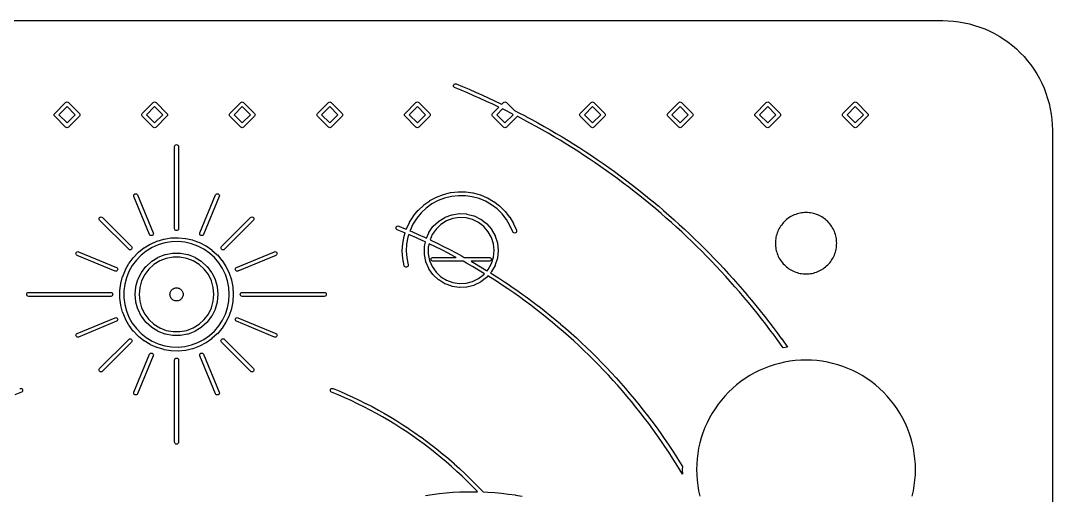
# Model space of a CAD drawing. Header units: millimetres. Extents: x -40 to 40, y -32.5 to 32.5.
# Drawn here: x -7.12 to 40, y 10.82 to 32.5 of the extents above; entities that cross this region are included whole.
import ezdxf

# ---------------------------------------------------------------- set-up
doc = ezdxf.new("R2010")
doc.units = ezdxf.units.MM
for name, color, linetype in [('CUT_INNER', 1, 'Continuous'), ('CUT_OUTER', 1, 'Continuous'), ('ENGRAVE_LINES', 4, 'Continuous')]:
    doc.layers.add(name, color=color, linetype=linetype)

msp = doc.modelspace()

# ---------------------------------------------------------------- linework, layer by layer
at = {"layer": 'CUT_INNER'}
msp.add_lwpolyline([(28.613, 20.94), (28.681, 20.935), (28.75, 20.933), (28.819, 20.935), (28.887, 20.94), (28.955, 20.948), (29.023, 20.96), (29.09, 20.975), (29.156, 20.994), (29.222, 21.015), (29.286, 21.04), (29.349, 21.068), (29.41, 21.099), (29.47, 21.133), (29.528, 21.169), (29.584, 21.209), (29.638, 21.251), (29.69, 21.296), (29.74, 21.343), (29.787, 21.393), (29.832, 21.445), (29.875, 21.499), (29.914, 21.555), (29.951, 21.614), (29.985, 21.673), (30.016, 21.735), (30.043, 21.797), (30.068, 21.862), (30.09, 21.927), (30.108, 21.993), (30.123, 22.06), (30.135, 22.128), (30.143, 22.196), (30.148, 22.265), (30.15, 22.333), (30.148, 22.402), (30.143, 22.471), (30.135, 22.539), (30.123, 22.606), (30.108, 22.674), (30.09, 22.74), (30.068, 22.805), (30.043, 22.869), (30.016, 22.932), (29.985, 22.993), (29.951, 23.053), (29.914, 23.111), (29.875, 23.167), (29.832, 23.221), (29.787, 23.273), (29.74, 23.323), (29.69, 23.371), (29.638, 23.416), (29.584, 23.458), (29.528, 23.497), (29.47, 23.534), (29.41, 23.568), (29.349, 23.599), (29.286, 23.627), (29.222, 23.651), (29.156, 23.673), (29.09, 23.691), (29.023, 23.706), (28.955, 23.718), (28.887, 23.727), (28.819, 23.732), (28.75, 23.733), (28.681, 23.732), (28.613, 23.727), (28.545, 23.718), (28.477, 23.706), (28.41, 23.691), (28.344, 23.673), (28.278, 23.651), (28.214, 23.627), (28.151, 23.599), (28.09, 23.568), (28.03, 23.534), (27.972, 23.497), (27.916, 23.458), (27.862, 23.416), (27.81, 23.371), (27.76, 23.323), (27.713, 23.273), (27.668, 23.221), (27.625, 23.167), (27.586, 23.111), (27.549, 23.053), (27.515, 22.993), (27.484, 22.932), (27.457, 22.869), (27.432, 22.805), (27.41, 22.74), (27.392, 22.674), (27.377, 22.606), (27.365, 22.539), (27.357, 22.471), (27.352, 22.402), (27.35, 22.333), (27.352, 22.265), (27.357, 22.196), (27.365, 22.128), (27.377, 22.06), (27.392, 21.993), (27.41, 21.927), (27.432, 21.862), (27.457, 21.797), (27.484, 21.735), (27.515, 21.673), (27.549, 21.614), (27.586, 21.555), (27.625, 21.499), (27.668, 21.445), (27.713, 21.393), (27.76, 21.343), (27.81, 21.296), (27.862, 21.251), (27.916, 21.209), (27.972, 21.169), (28.03, 21.133), (28.09, 21.099), (28.151, 21.068), (28.214, 21.04), (28.278, 21.015), (28.344, 20.994), (28.41, 20.975), (28.477, 20.96), (28.545, 20.948)], close=True, dxfattribs=at)
msp.add_lwpolyline([(33.6, 10.785), (33.654, 11.024), (33.696, 11.266), (33.726, 11.51), (33.744, 11.755), (33.75, 12), (33.744, 12.245), (33.726, 12.49), (33.696, 12.734), (33.654, 12.975), (33.6, 13.215), (33.535, 13.451), (33.458, 13.684), (33.369, 13.913), (33.27, 14.138), (33.16, 14.357), (33.039, 14.57), (32.907, 14.778), (32.766, 14.979), (32.615, 15.172), (32.455, 15.358), (32.285, 15.536), (32.108, 15.705), (31.922, 15.865), (31.729, 16.016), (31.528, 16.157), (31.32, 16.289), (31.107, 16.41), (30.888, 16.52), (30.663, 16.619), (30.434, 16.708), (30.201, 16.785), (29.965, 16.85), (29.725, 16.904), (29.484, 16.946), (29.24, 16.976), (28.995, 16.994), (28.75, 17), (28.505, 16.994), (28.26, 16.976), (28.016, 16.946), (27.774, 16.904), (27.535, 16.85), (27.299, 16.785), (27.066, 16.708), (26.837, 16.619), (26.612, 16.52), (26.393, 16.41), (26.18, 16.289), (25.972, 16.157), (25.771, 16.016), (25.578, 15.865), (25.392, 15.705), (25.215, 15.536), (25.045, 15.358), (24.885, 15.172), (24.734, 14.979), (24.593, 14.778), (24.461, 14.57), (24.34, 14.357), (24.23, 14.138), (24.131, 13.913), (24.042, 13.684), (23.965, 13.451), (23.9, 13.215), (23.846, 12.975), (23.804, 12.734), (23.774, 12.49), (23.756, 12.245), (23.75, 12), (23.756, 11.755), (23.774, 11.51), (23.804, 11.266), (23.846, 11.024), (23.9, 10.785)], dxfattribs=at)
at = {"layer": 'CUT_OUTER'}
msp.add_lwpolyline([(-35, 32.5), (35, 32.5), (35.245, 32.494), (35.49, 32.476), (35.734, 32.446), (35.975, 32.404), (36.215, 32.35), (36.451, 32.285), (36.684, 32.208), (36.913, 32.119), (37.138, 32.02), (37.357, 31.91), (37.571, 31.789), (37.778, 31.657), (37.978, 31.516), (38.172, 31.365), (38.358, 31.205), (38.535, 31.035), (38.705, 30.858), (38.865, 30.672), (39.016, 30.479), (39.157, 30.278), (39.289, 30.07), (39.41, 29.857), (39.52, 29.638), (39.619, 29.413), (39.708, 29.184), (39.785, 28.951), (39.85, 28.715), (39.904, 28.475), (39.946, 28.234), (39.976, 27.99), (39.994, 27.745), (40, 27.5), (40, -27.5)], dxfattribs=at)
at = {"layer": 'ENGRAVE_LINES'}
for points in [[(26.319, 19.382), (26.118, 19.627), (25.915, 19.87), (25.71, 20.111), (25.502, 20.351), (25.292, 20.588), (25.08, 20.823), (24.865, 21.057), (24.649, 21.288), (24.43, 21.517), (24.209, 21.744), (23.986, 21.97), (23.761, 22.193), (23.534, 22.414), (23.305, 22.632), (23.074, 22.849), (22.841, 23.064), (22.606, 23.276), (22.369, 23.486), (22.129, 23.694), (21.888, 23.9), (21.645, 24.103), (21.401, 24.304), (21.154, 24.503), (20.905, 24.699), (20.655, 24.894), (20.403, 25.085), (20.149, 25.275), (19.893, 25.462), (19.636, 25.647), (19.376, 25.829), (19.116, 26.009), (18.853, 26.186), (18.589, 26.361), (18.323, 26.533), (18.056, 26.703), (17.787, 26.871), (17.516, 27.036), (17.244, 27.198), (16.971, 27.358), (16.695, 27.515), (16.419, 27.67), (16.141, 27.822), (15.862, 27.972), (15.581, 28.118), (15.558, 28.13), (15.064, 27.636), (15.034, 27.617), (15, 27.61), (14.966, 27.617), (14.936, 27.636), (14.436, 28.136), (14.417, 28.166), (14.41, 28.2), (14.417, 28.234), (14.436, 28.264), (14.721, 28.548), (14.445, 28.68), (14.157, 28.813), (13.869, 28.944), (13.579, 29.072), (13.288, 29.198), (12.996, 29.321), (12.703, 29.441), (12.673, 29.46), (12.654, 29.489), (12.647, 29.524), (12.653, 29.558), (12.673, 29.588), (12.702, 29.607), (12.736, 29.614), (12.771, 29.608), (13.065, 29.487), (13.065, 29.487), (13.358, 29.364), (13.359, 29.363), (13.651, 29.238), (13.652, 29.237), (13.942, 29.109), (13.943, 29.108), (14.232, 28.977), (14.233, 28.977), (14.521, 28.843), (14.522, 28.842), (14.809, 28.706), (14.809, 28.705), (14.855, 28.683), (14.936, 28.764), (14.966, 28.783), (15, 28.79), (15.034, 28.783), (15.064, 28.764), (15.429, 28.398), (15.663, 28.279), (15.664, 28.278), (15.946, 28.131), (15.946, 28.13), (16.226, 27.981), (16.227, 27.98), (16.506, 27.828), (16.506, 27.827), (16.784, 27.672), (16.784, 27.672), (17.06, 27.514), (17.061, 27.514), (17.335, 27.353), (17.336, 27.353), (17.609, 27.19), (17.609, 27.19), (17.881, 27.024), (17.881, 27.024), (18.151, 26.856), (18.152, 26.855), (18.42, 26.685), (18.421, 26.685), (18.687, 26.512), (18.688, 26.511), (18.953, 26.336), (18.953, 26.335), (19.217, 26.158), (19.217, 26.157), (19.479, 25.977), (19.48, 25.976), (19.74, 25.794), (19.74, 25.793), (19.998, 25.608), (19.999, 25.607), (20.255, 25.42), (20.256, 25.419), (20.511, 25.229), (20.511, 25.229), (20.764, 25.037), (20.765, 25.036), (21.016, 24.841), (21.017, 24.841), (21.266, 24.644), (21.267, 24.643), (21.514, 24.444), (21.515, 24.443), (21.76, 24.242), (21.761, 24.241), (22.004, 24.037), (22.005, 24.037), (22.247, 23.831), (22.247, 23.83), (22.487, 23.622), (22.488, 23.621), (22.725, 23.41), (22.726, 23.41), (22.962, 23.197), (22.962, 23.196), (23.196, 22.981), (23.197, 22.981), (23.429, 22.763), (23.429, 22.763), (23.659, 22.543), (23.66, 22.543), (23.887, 22.321), (23.888, 22.321), (24.113, 22.097), (24.114, 22.096), (24.338, 21.871), (24.338, 21.87), (24.56, 21.642), (24.56, 21.642), (24.779, 21.412), (24.78, 21.411), (24.997, 21.179), (24.998, 21.179), (25.213, 20.945), (25.213, 20.944), (25.426, 20.708), (25.426, 20.707), (25.637, 20.47), (25.637, 20.469), (25.846, 20.229), (25.846, 20.228), (26.052, 19.987), (26.053, 19.986), (26.257, 19.742), (26.257, 19.741), (26.459, 19.496), (26.459, 19.495), (26.658, 19.248), (26.659, 19.247), (26.856, 18.998), (26.856, 18.997), (27.051, 18.746), (27.051, 18.745), (27.243, 18.492), (27.244, 18.492), (27.434, 18.237), (27.434, 18.236), (27.621, 17.98), (27.622, 17.979), (27.807, 17.721), (27.807, 17.72), (27.902, 17.586), (27.706, 17.552), (27.66, 17.616), (27.476, 17.874), (27.289, 18.13), (27.1, 18.384), (26.908, 18.636), (26.714, 18.887), (26.518, 19.135)], [(-5.564, 28.136), (-5.583, 28.166), (-5.59, 28.2), (-5.583, 28.234), (-5.564, 28.264), (-5.064, 28.764), (-5.034, 28.783), (-5, 28.79), (-4.966, 28.783), (-4.936, 28.764), (-4.436, 28.264), (-4.417, 28.234), (-4.41, 28.2), (-4.417, 28.166), (-4.436, 28.136), (-4.936, 27.636), (-4.966, 27.617), (-5, 27.61), (-5.034, 27.617), (-5.064, 27.636)], [(-1.583, 28.166), (-1.59, 28.2), (-1.583, 28.234), (-1.564, 28.264), (-1.064, 28.764), (-1.034, 28.783), (-1, 28.79), (-0.966, 28.783), (-0.936, 28.764), (-0.436, 28.264), (-0.417, 28.234), (-0.41, 28.2), (-0.417, 28.166), (-0.436, 28.136), (-0.936, 27.636), (-0.966, 27.617), (-1, 27.61), (-1.034, 27.617), (-1.064, 27.636), (-1.564, 28.136)], [(2.417, 28.166), (2.41, 28.2), (2.417, 28.234), (2.436, 28.264), (2.936, 28.764), (2.966, 28.783), (3, 28.79), (3.034, 28.783), (3.064, 28.764), (3.564, 28.264), (3.583, 28.234), (3.59, 28.2), (3.583, 28.166), (3.564, 28.136), (3.064, 27.636), (3.034, 27.617), (3, 27.61), (2.966, 27.617), (2.936, 27.636), (2.436, 28.136)], [(6.436, 28.136), (6.417, 28.166), (6.41, 28.2), (6.417, 28.234), (6.436, 28.264), (6.936, 28.764), (6.966, 28.783), (7, 28.79), (7.034, 28.783), (7.064, 28.764), (7.564, 28.264), (7.583, 28.234), (7.59, 28.2), (7.583, 28.166), (7.564, 28.136), (7.064, 27.636), (7.034, 27.617), (7, 27.61), (6.966, 27.617), (6.936, 27.636)], [(10.436, 28.136), (10.417, 28.166), (10.41, 28.2), (10.417, 28.234), (10.436, 28.264), (10.936, 28.764), (10.966, 28.783), (11, 28.79), (11.034, 28.783), (11.064, 28.764), (11.564, 28.264), (11.583, 28.234), (11.59, 28.2), (11.583, 28.166), (11.564, 28.136), (11.064, 27.636), (11.034, 27.617), (11, 27.61), (10.966, 27.617), (10.936, 27.636)], [(18.417, 28.166), (18.41, 28.2), (18.417, 28.234), (18.436, 28.264), (18.936, 28.764), (18.966, 28.783), (19, 28.79), (19.034, 28.783), (19.064, 28.764), (19.564, 28.264), (19.583, 28.234), (19.59, 28.2), (19.583, 28.166), (19.564, 28.136), (19.064, 27.636), (19.034, 27.617), (19, 27.61), (18.966, 27.617), (18.936, 27.636), (18.436, 28.136)], [(22.417, 28.166), (22.41, 28.2), (22.417, 28.234), (22.436, 28.264), (22.936, 28.764), (22.966, 28.783), (23, 28.79), (23.034, 28.783), (23.064, 28.764), (23.564, 28.264), (23.583, 28.234), (23.59, 28.2), (23.583, 28.166), (23.564, 28.136), (23.064, 27.636), (23.034, 27.617), (23, 27.61), (22.966, 27.617), (22.936, 27.636), (22.436, 28.136)], [(26.436, 28.136), (26.417, 28.166), (26.41, 28.2), (26.417, 28.234), (26.436, 28.264), (26.936, 28.764), (26.966, 28.783), (27, 28.79), (27.034, 28.783), (27.064, 28.764), (27.564, 28.264), (27.583, 28.234), (27.59, 28.2), (27.583, 28.166), (27.564, 28.136), (27.064, 27.636), (27.034, 27.617), (27, 27.61), (26.966, 27.617), (26.936, 27.636)], [(30.417, 28.166), (30.41, 28.2), (30.417, 28.234), (30.436, 28.264), (30.936, 28.764), (30.966, 28.783), (31, 28.79), (31.034, 28.783), (31.064, 28.764), (31.564, 28.264), (31.583, 28.234), (31.59, 28.2), (31.583, 28.166), (31.564, 28.136), (31.064, 27.636), (31.034, 27.617), (31, 27.61), (30.966, 27.617), (30.936, 27.636), (30.436, 28.136)], [(-4.627, 28.2), (-5, 28.573), (-5.373, 28.2), (-5, 27.827)], [(-1, 28.573), (-1.373, 28.2), (-1, 27.827), (-0.627, 28.2)], [(3, 28.573), (2.627, 28.2), (3, 27.827), (3.373, 28.2)], [(7.373, 28.2), (7, 28.573), (6.627, 28.2), (7, 27.827)], [(11.373, 28.2), (11, 28.573), (10.627, 28.2), (11, 27.827)], [(15, 27.827), (15.373, 28.2), (15.322, 28.251), (15.299, 28.263), (15.015, 28.404), (14.892, 28.465), (14.627, 28.2)], [(19, 28.573), (18.627, 28.2), (19, 27.827), (19.373, 28.2)], [(23, 28.573), (22.627, 28.2), (23, 27.827), (23.373, 28.2)], [(27.373, 28.2), (27, 28.573), (26.627, 28.2), (27, 27.827)], [(31, 28.573), (30.627, 28.2), (31, 27.827), (31.373, 28.2)], [(-0.083, 22.966), (-0.09, 23), (-0.09, 26.75), (-0.083, 26.784), (-0.064, 26.814), (-0.034, 26.833), (0, 26.84), (0.034, 26.833), (0.064, 26.814), (0.083, 26.784), (0.09, 26.75), (0.09, 23), (0.083, 22.966), (0.064, 22.936), (0.034, 22.917), (0, 22.91), (-0.034, 22.917), (-0.064, 22.936)], [(-1.182, 22.688), (-1.212, 22.708), (-1.231, 22.737), (-1.949, 24.469), (-1.956, 24.504), (-1.949, 24.538), (-1.929, 24.568), (-1.9, 24.587), (-1.866, 24.594), (-1.831, 24.587), (-1.802, 24.568), (-1.782, 24.538), (-1.065, 22.806), (-1.058, 22.772), (-1.065, 22.737), (-1.084, 22.708), (-1.114, 22.688), (-1.148, 22.682)], [(1.065, 22.737), (1.058, 22.772), (1.065, 22.806), (1.782, 24.538), (1.802, 24.568), (1.831, 24.587), (1.866, 24.594), (1.9, 24.587), (1.929, 24.568), (1.949, 24.538), (1.956, 24.504), (1.949, 24.469), (1.231, 22.737), (1.212, 22.708), (1.182, 22.688), (1.148, 22.682), (1.114, 22.688), (1.084, 22.708)], [(21.753, 13.842), (21.564, 14.099), (21.371, 14.353), (21.176, 14.605), (20.977, 14.855), (20.776, 15.103), (20.572, 15.348), (20.364, 15.591), (20.154, 15.831), (19.942, 16.069), (19.726, 16.304), (19.507, 16.537), (19.286, 16.767), (19.062, 16.994), (18.836, 17.219), (18.606, 17.441), (18.375, 17.66), (18.14, 17.877), (17.903, 18.09), (17.664, 18.301), (17.422, 18.509), (17.177, 18.715), (16.93, 18.917), (16.681, 19.116), (16.429, 19.312), (16.176, 19.506), (15.919, 19.696), (15.661, 19.883), (15.4, 20.068), (15.138, 20.249), (14.873, 20.427), (14.606, 20.601), (14.337, 20.773), (14.223, 20.843), (14.171, 20.782), (14.157, 20.769), (13.901, 20.571), (13.886, 20.561), (13.595, 20.419), (13.578, 20.412), (13.265, 20.331), (13.247, 20.329), (12.924, 20.312), (12.905, 20.313), (12.585, 20.362), (12.568, 20.367), (12.264, 20.479), (12.248, 20.487), (11.973, 20.658), (11.959, 20.67), (11.724, 20.893), (11.712, 20.906), (11.527, 21.172), (11.518, 21.188), (11.391, 21.486), (11.385, 21.503), (11.32, 21.82), (11.318, 21.838), (11.318, 22.162), (11.32, 22.18), (11.364, 22.392), (11.252, 22.444), (10.962, 22.576), (10.67, 22.704), (10.604, 22.732), (10.567, 22.614), (10.508, 22.3), (10.49, 21.982), (10.513, 21.663), (10.577, 21.345), (10.577, 21.31), (10.564, 21.277), (10.539, 21.252), (10.506, 21.239), (10.471, 21.239), (10.439, 21.252), (10.414, 21.277), (10.4, 21.309), (10.335, 21.634), (10.334, 21.645), (10.31, 21.975), (10.31, 21.986), (10.329, 22.316), (10.33, 22.328), (10.391, 22.653), (10.393, 22.664), (10.438, 22.803), (10.376, 22.829), (10.08, 22.951), (10.051, 22.97), (10.031, 22.999), (10.024, 23.034), (10.031, 23.068), (10.051, 23.097), (10.08, 23.117), (10.114, 23.124), (10.149, 23.117), (10.445, 22.996), (10.446, 22.995), (10.493, 22.975), (10.495, 22.979), (10.499, 22.989), (10.639, 23.289), (10.645, 23.299), (10.822, 23.578), (10.828, 23.587), (11.04, 23.842), (11.047, 23.85), (11.289, 24.076), (11.298, 24.083), (11.566, 24.276), (11.576, 24.282), (11.867, 24.44), (11.877, 24.444), (12.186, 24.564), (12.197, 24.567), (12.518, 24.646), (12.529, 24.648), (12.857, 24.686), (12.869, 24.687), (13.199, 24.682), (13.211, 24.682), (13.538, 24.635), (13.55, 24.633), (13.868, 24.546), (13.879, 24.542), (14.185, 24.415), (14.195, 24.41), (14.481, 24.245), (14.491, 24.239), (14.754, 24.039), (14.763, 24.031), (14.999, 23.8), (15.007, 23.791), (15.211, 23.531), (15.218, 23.522), (15.388, 23.238), (15.393, 23.228), (15.526, 22.925), (15.533, 22.891), (15.527, 22.856), (15.508, 22.827), (15.479, 22.807), (15.445, 22.799), (15.41, 22.805), (15.381, 22.824), (15.361, 22.853), (15.23, 23.151), (15.066, 23.425), (14.869, 23.675), (14.641, 23.899), (14.387, 24.092), (14.11, 24.251), (13.815, 24.374), (13.508, 24.458), (13.191, 24.503), (12.872, 24.507), (12.555, 24.47), (12.245, 24.394), (11.948, 24.279), (11.667, 24.127), (11.408, 23.94), (11.174, 23.722), (10.971, 23.477), (10.8, 23.207), (10.664, 22.918), (10.66, 22.904), (10.74, 22.87), (10.741, 22.869), (11.035, 22.741), (11.036, 22.74), (11.327, 22.608), (11.328, 22.608), (11.414, 22.568), (11.518, 22.812), (11.527, 22.828), (11.712, 23.094), (11.724, 23.107), (11.959, 23.33), (11.973, 23.342), (12.248, 23.513), (12.264, 23.521), (12.568, 23.633), (12.585, 23.638), (12.905, 23.687), (12.924, 23.688), (13.247, 23.671), (13.265, 23.669), (13.578, 23.588), (13.595, 23.581), (13.886, 23.439), (13.901, 23.429), (14.157, 23.231), (14.171, 23.218), (14.382, 22.973), (14.392, 22.958), (14.549, 22.675), (14.556, 22.658), (14.653, 22.349), (14.657, 22.331), (14.69, 22.009), (14.69, 21.991), (14.657, 21.669), (14.653, 21.651), (14.556, 21.342), (14.549, 21.325), (14.392, 21.042), (14.382, 21.027), (14.342, 20.981), (14.432, 20.926), (14.433, 20.925), (14.703, 20.753), (14.704, 20.752), (14.972, 20.577), (14.973, 20.576), (15.238, 20.398), (15.239, 20.397), (15.503, 20.215), (15.504, 20.215), (15.765, 20.03), (15.766, 20.029), (16.025, 19.842), (16.026, 19.841), (16.283, 19.65), (16.284, 19.649), (16.539, 19.455), (16.54, 19.455), (16.792, 19.258), (16.793, 19.257), (17.043, 19.057), (17.044, 19.056), (17.292, 18.853), (17.293, 18.853), (17.538, 18.647), (17.539, 18.646), (17.781, 18.437), (17.782, 18.437), (18.023, 18.225), (18.023, 18.224), (18.261, 18.01), (18.262, 18.009), (18.497, 17.792), (18.498, 17.791), (18.731, 17.571), (18.731, 17.571), (18.961, 17.348), (18.962, 17.347), (19.189, 17.122), (19.19, 17.121), (19.415, 16.893), (19.416, 16.892), (19.638, 16.661), (19.638, 16.66), (19.857, 16.427), (19.858, 16.426), (20.075, 16.19), (20.075, 16.189), (20.289, 15.951), (20.29, 15.95), (20.5, 15.709), (20.501, 15.708), (20.709, 15.465), (20.71, 15.464), (20.915, 15.218), (20.915, 15.217), (21.117, 14.968), (21.118, 14.968), (21.317, 14.717), (21.318, 14.716), (21.514, 14.463), (21.514, 14.462), (21.707, 14.207), (21.708, 14.206), (21.898, 13.948), (21.899, 13.947), (22.086, 13.687), (22.086, 13.686), (22.27, 13.424), (22.271, 13.423), (22.452, 13.159), (22.452, 13.158), (22.63, 12.892), (22.63, 12.891), (22.805, 12.622), (22.805, 12.621), (22.977, 12.351), (22.977, 12.35), (23.103, 12.145), (23.1, 12.016), (23.1, 11.984), (23.105, 11.795), (22.992, 11.983), (22.824, 12.255), (22.654, 12.525), (22.48, 12.792), (22.303, 13.058), (22.123, 13.321), (21.939, 13.583)], [(-2.121, 22.031), (-2.156, 22.038), (-2.185, 22.058), (-3.511, 23.384), (-3.53, 23.413), (-3.537, 23.447), (-3.53, 23.482), (-3.511, 23.511), (-3.482, 23.53), (-3.447, 23.537), (-3.413, 23.53), (-3.384, 23.511), (-2.058, 22.185), (-2.038, 22.156), (-2.031, 22.121), (-2.038, 22.087), (-2.058, 22.058), (-2.087, 22.038)], [(2.031, 22.121), (2.038, 22.156), (2.058, 22.185), (3.384, 23.511), (3.413, 23.53), (3.447, 23.537), (3.482, 23.53), (3.511, 23.511), (3.53, 23.482), (3.537, 23.447), (3.53, 23.413), (3.511, 23.384), (2.185, 22.058), (2.156, 22.038), (2.121, 22.031), (2.087, 22.038), (2.058, 22.058), (2.038, 22.087)], [(13.049, 21.74), (13.139, 21.69), (14.28, 21.69), (14.314, 21.683), (14.344, 21.664), (14.363, 21.634), (14.37, 21.6), (14.363, 21.566), (14.344, 21.536), (14.314, 21.517), (14.28, 21.51), (13.458, 21.51), (13.607, 21.424), (13.608, 21.424), (13.884, 21.261), (13.885, 21.261), (14.159, 21.095), (14.16, 21.095), (14.187, 21.078), (14.239, 21.138), (14.387, 21.405), (14.479, 21.696), (14.51, 22), (14.479, 22.304), (14.387, 22.595), (14.239, 22.862), (14.04, 23.094), (13.798, 23.281), (13.524, 23.416), (13.229, 23.492), (12.924, 23.508), (12.622, 23.461), (12.335, 23.355), (12.076, 23.194), (11.855, 22.983), (11.68, 22.733), (11.577, 22.492), (11.618, 22.472), (11.619, 22.472), (11.908, 22.333), (11.909, 22.332), (12.195, 22.19), (12.196, 22.189), (12.481, 22.043), (12.482, 22.043), (12.766, 21.894), (12.767, 21.893), (13.048, 21.741)], [(1.347, 17.788), (1.338, 17.782), (1.054, 17.634), (1.043, 17.63), (0.742, 17.519), (0.731, 17.516), (0.419, 17.444), (0.408, 17.442), (0.089, 17.412), (0.077, 17.411), (-0.243, 17.422), (-0.254, 17.423), (-0.571, 17.474), (-0.582, 17.476), (-0.889, 17.568), (-0.9, 17.572), (-1.193, 17.701), (-1.203, 17.707), (-1.477, 17.873), (-1.486, 17.879), (-1.737, 18.079), (-1.745, 18.087), (-1.968, 18.317), (-1.976, 18.326), (-2.167, 18.582), (-2.174, 18.592), (-2.331, 18.871), (-2.336, 18.882), (-2.456, 19.178), (-2.46, 19.189), (-2.541, 19.499), (-2.543, 19.511), (-2.584, 19.828), (-2.585, 19.84), (-2.585, 20.16), (-2.584, 20.172), (-2.543, 20.489), (-2.541, 20.501), (-2.46, 20.811), (-2.456, 20.822), (-2.336, 21.118), (-2.331, 21.129), (-2.174, 21.408), (-2.167, 21.418), (-1.976, 21.674), (-1.968, 21.683), (-1.745, 21.913), (-1.737, 21.921), (-1.486, 22.121), (-1.477, 22.127), (-1.203, 22.293), (-1.193, 22.299), (-0.9, 22.428), (-0.889, 22.432), (-0.582, 22.524), (-0.571, 22.526), (-0.254, 22.577), (-0.243, 22.578), (0.077, 22.589), (0.089, 22.588), (0.408, 22.558), (0.419, 22.556), (0.731, 22.484), (0.742, 22.481), (1.043, 22.37), (1.054, 22.366), (1.338, 22.218), (1.347, 22.212), (1.61, 22.028), (1.619, 22.021), (1.856, 21.806), (1.864, 21.798), (2.072, 21.554), (2.079, 21.544), (2.254, 21.276), (2.259, 21.266), (2.398, 20.977), (2.403, 20.967), (2.504, 20.662), (2.507, 20.651), (2.568, 20.337), (2.569, 20.325), (2.59, 20.006), (2.59, 19.994), (2.569, 19.675), (2.568, 19.663), (2.507, 19.349), (2.504, 19.338), (2.403, 19.033), (2.398, 19.023), (2.259, 18.734), (2.254, 18.724), (2.079, 18.456), (2.072, 18.446), (1.864, 18.202), (1.856, 18.194), (1.619, 17.979), (1.61, 17.972)], [(-0.832, 22.262), (-1.115, 22.137), (-1.379, 21.976), (-1.62, 21.784), (-1.835, 21.562), (-2.02, 21.315), (-2.171, 21.046), (-2.287, 20.759), (-2.365, 20.461), (-2.405, 20.154), (-2.405, 19.846), (-2.365, 19.539), (-2.287, 19.241), (-2.171, 18.954), (-2.02, 18.685), (-1.835, 18.438), (-1.62, 18.216), (-1.379, 18.024), (-1.115, 17.863), (-0.832, 17.738), (-0.536, 17.651), (-0.231, 17.601), (0.077, 17.591), (0.385, 17.621), (0.686, 17.69), (0.975, 17.796), (1.249, 17.939), (1.502, 18.116), (1.731, 18.324), (1.931, 18.559), (2.1, 18.817), (2.234, 19.096), (2.331, 19.389), (2.39, 19.692), (2.41, 20), (2.39, 20.308), (2.331, 20.611), (2.234, 20.904), (2.1, 21.183), (1.931, 21.441), (1.731, 21.676), (1.502, 21.884), (1.249, 22.061), (0.975, 22.204), (0.686, 22.31), (0.385, 22.379), (0.077, 22.409), (-0.231, 22.399), (-0.536, 22.349)], [(11.656, 21.664), (11.686, 21.683), (11.72, 21.69), (12.764, 21.69), (12.681, 21.735), (12.399, 21.883), (12.115, 22.029), (11.829, 22.171), (11.542, 22.309), (11.531, 22.314), (11.498, 22.153), (11.498, 21.847), (11.56, 21.548), (11.68, 21.267), (11.855, 21.017), (12.076, 20.806), (12.335, 20.645), (12.622, 20.539), (12.924, 20.492), (13.229, 20.508), (13.524, 20.584), (13.798, 20.719), (14.04, 20.906), (14.069, 20.939), (14.066, 20.941), (13.793, 21.107), (13.518, 21.269), (13.241, 21.427), (13.092, 21.51), (11.72, 21.51), (11.686, 21.517), (11.656, 21.536), (11.637, 21.566), (11.63, 21.6), (11.637, 21.634)], [(-2.737, 21.065), (-2.772, 21.058), (-2.806, 21.065), (-4.538, 21.782), (-4.568, 21.802), (-4.587, 21.831), (-4.594, 21.866), (-4.587, 21.9), (-4.568, 21.929), (-4.538, 21.949), (-4.504, 21.956), (-4.469, 21.949), (-2.737, 21.231), (-2.708, 21.212), (-2.688, 21.182), (-2.682, 21.148), (-2.688, 21.114), (-2.708, 21.084)], [(0.166, 18.118), (-0.166, 18.118), (-0.183, 18.119), (-0.509, 18.18), (-0.525, 18.185), (-0.835, 18.305), (-0.85, 18.312), (-1.132, 18.487), (-1.145, 18.497), (-1.391, 18.721), (-1.402, 18.733), (-1.602, 18.998), (-1.611, 19.012), (-1.759, 19.31), (-1.765, 19.325), (-1.856, 19.645), (-1.859, 19.661), (-1.89, 19.992), (-1.89, 20.008), (-1.859, 20.339), (-1.856, 20.355), (-1.765, 20.675), (-1.759, 20.69), (-1.611, 20.988), (-1.602, 21.002), (-1.402, 21.267), (-1.391, 21.279), (-1.145, 21.503), (-1.132, 21.513), (-0.85, 21.688), (-0.835, 21.695), (-0.525, 21.815), (-0.509, 21.82), (-0.183, 21.881), (-0.166, 21.882), (0.166, 21.882), (0.183, 21.881), (0.509, 21.82), (0.525, 21.815), (0.835, 21.695), (0.85, 21.688), (1.132, 21.513), (1.145, 21.503), (1.391, 21.279), (1.402, 21.267), (1.602, 21.002), (1.611, 20.988), (1.759, 20.69), (1.765, 20.675), (1.856, 20.355), (1.859, 20.339), (1.89, 20.008), (1.89, 19.992), (1.859, 19.661), (1.856, 19.645), (1.765, 19.325), (1.759, 19.31), (1.611, 19.012), (1.602, 18.998), (1.402, 18.733), (1.391, 18.721), (1.145, 18.497), (1.132, 18.487), (0.85, 18.312), (0.835, 18.305), (0.525, 18.185), (0.509, 18.18), (0.183, 18.119)], [(-1.681, 20.314), (-1.71, 20), (-1.681, 19.686), (-1.594, 19.382), (-1.454, 19.1), (-1.263, 18.848), (-1.03, 18.636), (-0.762, 18.47), (-0.468, 18.356), (-0.158, 18.298), (0.158, 18.298), (0.468, 18.356), (0.762, 18.47), (1.03, 18.636), (1.263, 18.848), (1.454, 19.1), (1.594, 19.382), (1.681, 19.686), (1.71, 20), (1.681, 20.314), (1.594, 20.618), (1.454, 20.9), (1.263, 21.152), (1.03, 21.364), (0.762, 21.53), (0.468, 21.644), (0.158, 21.702), (-0.158, 21.702), (-0.468, 21.644), (-0.762, 21.53), (-1.03, 21.364), (-1.263, 21.152), (-1.454, 20.9), (-1.594, 20.618)], [(2.682, 21.148), (2.688, 21.182), (2.708, 21.212), (2.737, 21.231), (4.469, 21.949), (4.504, 21.956), (4.538, 21.949), (4.568, 21.929), (4.587, 21.9), (4.594, 21.866), (4.587, 21.831), (4.568, 21.802), (4.538, 21.782), (2.806, 21.065), (2.772, 21.058), (2.737, 21.065), (2.708, 21.084), (2.688, 21.114)], [(-0.115, 19.723), (-0.15, 19.74), (-0.183, 19.762), (-0.212, 19.788), (-0.238, 19.817), (-0.26, 19.85), (-0.277, 19.885), (-0.29, 19.922), (-0.297, 19.961), (-0.3, 20), (-0.297, 20.039), (-0.29, 20.078), (-0.277, 20.115), (-0.26, 20.15), (-0.238, 20.183), (-0.212, 20.212), (-0.183, 20.238), (-0.15, 20.26), (-0.115, 20.277), (-0.078, 20.29), (-0.039, 20.297), (0, 20.3), (0.039, 20.297), (0.078, 20.29), (0.115, 20.277), (0.15, 20.26), (0.183, 20.238), (0.212, 20.212), (0.238, 20.183), (0.26, 20.15), (0.277, 20.115), (0.29, 20.078), (0.297, 20.039), (0.3, 20), (0.297, 19.961), (0.29, 19.922), (0.277, 19.885), (0.26, 19.85), (0.238, 19.817), (0.212, 19.788), (0.183, 19.762), (0.15, 19.74), (0.115, 19.723), (0.078, 19.71), (0.039, 19.703), (0, 19.7), (-0.039, 19.703), (-0.078, 19.71)], [(-2.936, 19.936), (-2.966, 19.917), (-3, 19.91), (-6.75, 19.91), (-6.784, 19.917), (-6.814, 19.936), (-6.833, 19.966), (-6.84, 20), (-6.833, 20.034), (-6.814, 20.064), (-6.784, 20.083), (-6.75, 20.09), (-3, 20.09), (-2.966, 20.083), (-2.936, 20.064), (-2.917, 20.034), (-2.91, 20), (-2.917, 19.966)], [(2.966, 20.083), (3, 20.09), (6.75, 20.09), (6.784, 20.083), (6.814, 20.064), (6.833, 20.034), (6.84, 20), (6.833, 19.966), (6.814, 19.936), (6.784, 19.917), (6.75, 19.91), (3, 19.91), (2.966, 19.917), (2.936, 19.936), (2.917, 19.966), (2.91, 20), (2.917, 20.034), (2.936, 20.064)], [(-2.708, 18.788), (-2.737, 18.769), (-4.469, 18.051), (-4.504, 18.044), (-4.538, 18.051), (-4.568, 18.071), (-4.587, 18.1), (-4.594, 18.134), (-4.587, 18.169), (-4.568, 18.198), (-4.538, 18.218), (-2.806, 18.935), (-2.772, 18.942), (-2.737, 18.935), (-2.708, 18.916), (-2.688, 18.886), (-2.682, 18.852), (-2.688, 18.818)], [(2.772, 18.942), (2.806, 18.935), (4.538, 18.218), (4.568, 18.198), (4.587, 18.169), (4.594, 18.134), (4.587, 18.1), (4.568, 18.071), (4.538, 18.051), (4.504, 18.044), (4.469, 18.051), (2.737, 18.769), (2.708, 18.788), (2.688, 18.818), (2.682, 18.852), (2.688, 18.886), (2.708, 18.916), (2.737, 18.935)], [(-2.031, 17.879), (-2.038, 17.844), (-2.058, 17.815), (-3.384, 16.489), (-3.413, 16.47), (-3.447, 16.463), (-3.482, 16.47), (-3.511, 16.489), (-3.53, 16.518), (-3.537, 16.553), (-3.53, 16.587), (-3.511, 16.616), (-2.185, 17.942), (-2.156, 17.962), (-2.121, 17.969), (-2.087, 17.962), (-2.058, 17.942), (-2.038, 17.913)], [(2.121, 17.969), (2.156, 17.962), (2.185, 17.942), (3.511, 16.616), (3.53, 16.587), (3.537, 16.553), (3.53, 16.518), (3.511, 16.489), (3.482, 16.47), (3.447, 16.463), (3.413, 16.47), (3.384, 16.489), (2.058, 17.815), (2.038, 17.844), (2.031, 17.879), (2.038, 17.913), (2.058, 17.942), (2.087, 17.962)], [(-1.065, 17.263), (-1.058, 17.228), (-1.065, 17.194), (-1.782, 15.462), (-1.802, 15.432), (-1.831, 15.413), (-1.866, 15.406), (-1.9, 15.413), (-1.929, 15.432), (-1.949, 15.462), (-1.956, 15.496), (-1.949, 15.531), (-1.231, 17.263), (-1.212, 17.292), (-1.182, 17.312), (-1.148, 17.318), (-1.114, 17.312), (-1.084, 17.292)], [(0.064, 17.064), (0.083, 17.034), (0.09, 17), (0.09, 13.25), (0.083, 13.216), (0.064, 13.186), (0.034, 13.167), (0, 13.16), (-0.034, 13.167), (-0.064, 13.186), (-0.083, 13.216), (-0.09, 13.25), (-0.09, 17), (-0.083, 17.034), (-0.064, 17.064), (-0.034, 17.083), (0, 17.09), (0.034, 17.083)], [(1.182, 17.312), (1.212, 17.292), (1.231, 17.263), (1.949, 15.531), (1.956, 15.496), (1.949, 15.462), (1.929, 15.432), (1.9, 15.413), (1.866, 15.406), (1.831, 15.413), (1.802, 15.432), (1.782, 15.462), (1.065, 17.194), (1.058, 17.228), (1.065, 17.263), (1.084, 17.292), (1.114, 17.312), (1.148, 17.318)]]:
    msp.add_lwpolyline(points, close=True, dxfattribs=at)
for points in [[(-7.152, 15.7), (-7.118, 15.706), (-7.083, 15.7), (-7.054, 15.68), (-7.034, 15.651), (-7.028, 15.616), (-7.034, 15.582), (-7.054, 15.553), (-7.083, 15.533), (-7.383, 15.409)], [(11.367, 10.814), (11.679, 10.862), (11.681, 10.862), (11.994, 10.902), (11.996, 10.903), (12.31, 10.935), (12.312, 10.936), (12.626, 10.961), (12.628, 10.961), (12.943, 10.978), (12.946, 10.978), (13.261, 10.988), (13.263, 10.988), (13.578, 10.99), (13.58, 10.99), (13.745, 10.987), (13.725, 11.008), (13.5, 11.241), (13.272, 11.47), (13.039, 11.696), (12.802, 11.917), (12.562, 12.134), (12.318, 12.347), (12.071, 12.556), (11.82, 12.761), (11.565, 12.961), (11.307, 13.157), (11.046, 13.349), (10.781, 13.536), (10.513, 13.718), (10.243, 13.896), (9.969, 14.069), (9.692, 14.237), (9.413, 14.401), (9.13, 14.56), (8.845, 14.714), (8.558, 14.863), (8.268, 15.007), (7.975, 15.146), (7.68, 15.28), (7.383, 15.409), (7.083, 15.533), (7.054, 15.553), (7.034, 15.582), (7.028, 15.616), (7.034, 15.651), (7.054, 15.68), (7.083, 15.7), (7.118, 15.706), (7.152, 15.7), (7.453, 15.575), (7.454, 15.575), (7.753, 15.445), (7.754, 15.444), (8.05, 15.31), (8.052, 15.309), (8.346, 15.169), (8.347, 15.168), (8.638, 15.024), (8.64, 15.023), (8.929, 14.873), (8.93, 14.872), (9.217, 14.718), (9.218, 14.717), (9.502, 14.557), (9.503, 14.557), (9.784, 14.392), (9.785, 14.391), (10.063, 14.222), (10.064, 14.221), (10.34, 14.047), (10.341, 14.047), (10.613, 13.868), (10.614, 13.867), (10.883, 13.684), (10.884, 13.683), (11.15, 13.495), (11.151, 13.494), (11.414, 13.302), (11.415, 13.301), (11.674, 13.104), (11.676, 13.103), (11.931, 12.902), (11.933, 12.901), (12.185, 12.695), (12.186, 12.694), (12.435, 12.485), (12.436, 12.484), (12.681, 12.269), (12.682, 12.268), (12.924, 12.05), (12.925, 12.049), (13.162, 11.827), (13.164, 11.826), (13.397, 11.599), (13.398, 11.598), (13.628, 11.368), (13.629, 11.367), (13.855, 11.132), (13.856, 11.131), (13.998, 10.98), (14.213, 10.97), (14.215, 10.97), (14.53, 10.949), (14.532, 10.949), (14.846, 10.92), (14.848, 10.92), (15.162, 10.883), (15.164, 10.883), (15.476, 10.839), (15.478, 10.838), (15.789, 10.787)]]:
    msp.add_lwpolyline(points, dxfattribs=at)

doc.saveas('drawing.dxf')
